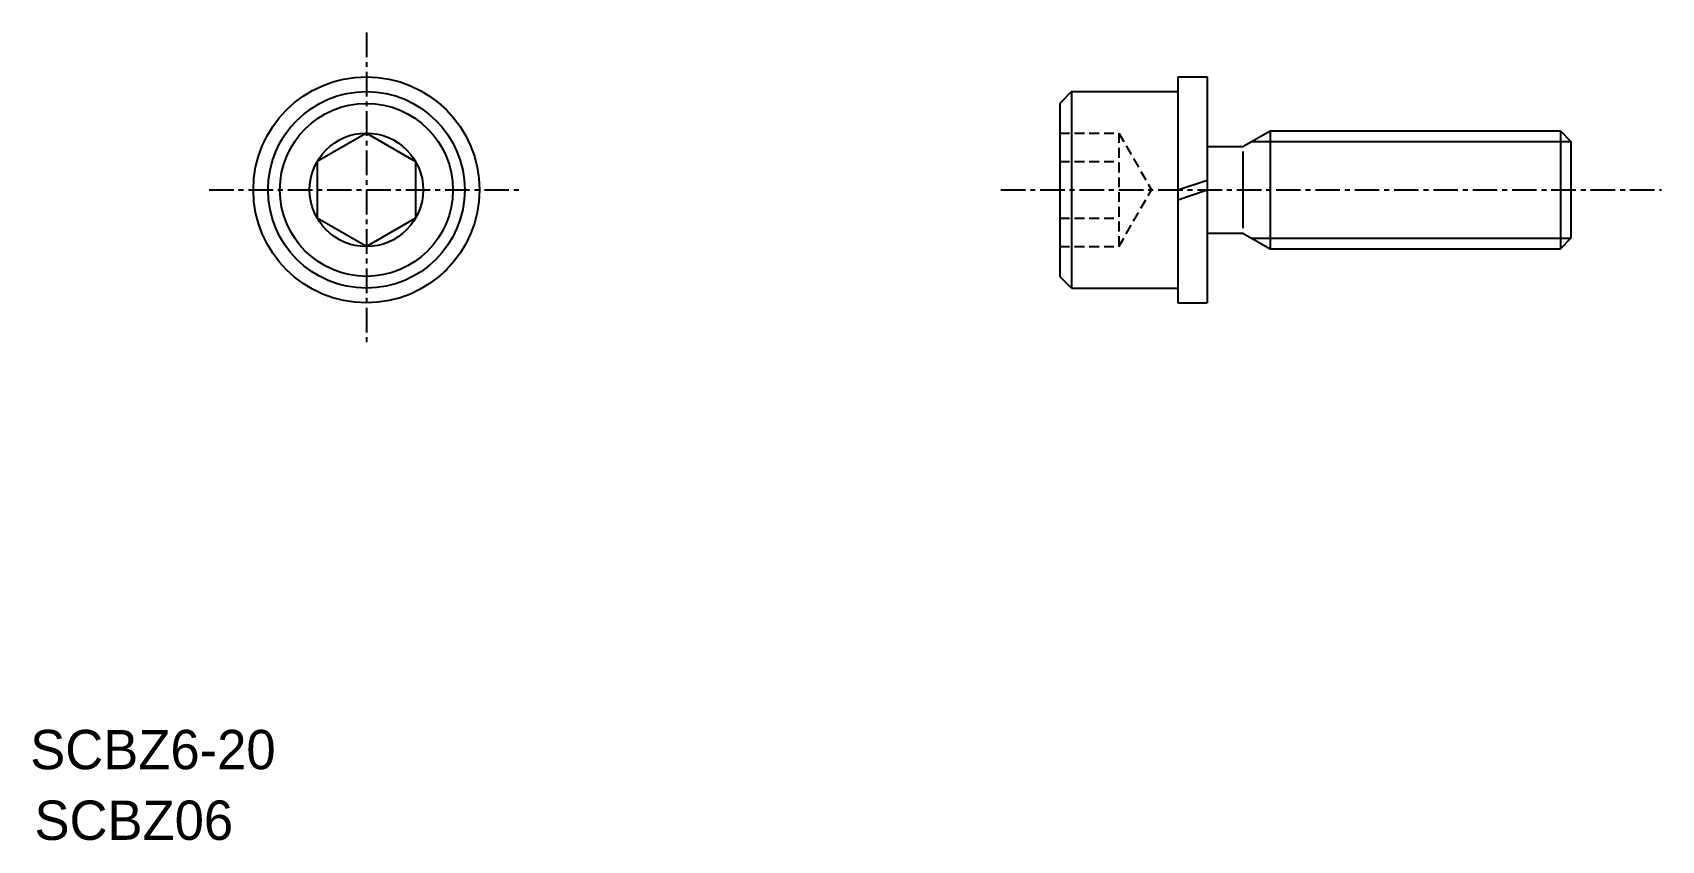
# Model space of a CAD drawing. Extents: x 10.4 to 93.3, y -0.4 to 40.6.
import ezdxf

# ---------------------------------------------------------------- set-up
doc = ezdxf.new("R2010")
doc.units = 0
doc.linetypes.add('CENTER', pattern=[2, 1.25, -0.25, 0.25, -0.25])
doc.linetypes.add('DASHED', pattern=[0.75, 0.5, -0.25])
doc.layers.get('0').update_dxf_attribs({"linetype": 'CONTINUOUS'})
doc.layers.add('CENTER', color=1, linetype='CENTER')

msp = doc.modelspace()

# ---------------------------------------------------------------- linework, layer by layer
at = {"color": 7, "linetype": 'CONTINUOUS'}
for p, q in [((68.653, 38.397), (68.653, 26.897)), ((68.653, 38.397), (70.153, 38.397)), ((70.153, 38.397), (70.153, 26.897)), ((63.253, 37.647), (62.653, 37.047)), ((63.253, 37.647), (63.253, 27.647)), ((63.253, 37.647), (68.653, 37.647)), ((64.603, 37.647), (64.603, 37.647)), ((65.953, 37.647), (65.954, 37.647)), ((62.653, 37.047), (62.653, 28.247)), ((71.968, 34.847), (73.353, 35.647)), ((73.353, 35.647), (88.112, 35.647)), ((73.353, 35.647), (73.353, 29.647)), ((88.112, 35.647), (88.112, 29.647)), ((88.112, 35.647), (88.653, 35.105)), ((27.382, 35.533), (24.882, 34.09)), ((27.382, 35.533), (29.882, 34.09)), ((70.153, 34.847), (71.968, 34.847)), ((88.653, 35.105), (88.653, 30.188)), ((24.882, 34.09), (24.882, 31.203)), ((29.882, 34.09), (29.882, 31.203)), ((71.968, 34.597), (71.968, 30.697)), ((68.653, 32.647), (70.153, 33.147)), ((68.653, 32.147), (70.153, 32.647)), ((27.382, 29.76), (24.882, 31.203)), ((29.882, 31.203), (27.382, 29.76)), ((70.153, 30.447), (71.968, 30.447)), ((71.968, 30.447), (73.353, 29.647)), ((88.112, 29.647), (88.653, 30.188)), ((73.353, 29.647), (88.112, 29.647)), ((63.253, 27.647), (62.653, 28.247)), ((63.253, 27.647), (68.653, 27.647)), ((68.653, 26.897), (70.153, 26.897))]:
    msp.add_line(p, q, dxfattribs=at)
at = {"color": 3, "linetype": 'DASHED'}
for p, q in [((62.653, 35.533), (65.653, 35.533)), ((65.653, 35.533), (65.653, 29.76)), ((65.653, 35.533), (67.32, 32.647)), ((62.653, 34.09), (65.653, 34.09)), ((65.653, 29.76), (67.32, 32.647)), ((62.653, 31.203), (65.653, 31.203)), ((62.653, 29.76), (65.653, 29.76))]:
    msp.add_line(p, q, dxfattribs=at)
at = {"color": 3, "linetype": 'CONTINUOUS'}
for p, q in [((72.416, 35.105), (88.653, 35.105)), ((72.416, 30.188), (88.653, 30.188))]:
    msp.add_line(p, q, dxfattribs=at)
at = {"color": 7, "linetype": 'CONTINUOUS'}
for radius in [5.75, 5, 4.4, 2.887]:
    msp.add_circle((27.382, 32.647), radius, dxfattribs=at)
at = {"layer": 'CENTER', "color": 1, "linetype": 'CENTER'}
for p, q in [((27.382, 40.647), (27.382, 24.647)), ((19.382, 32.647), (35.382, 32.647)), ((59.653, 32.647), (93.253, 32.647))]:
    msp.add_line(p, q, dxfattribs=at)

# ---------------------------------------------------------------- texts
at = {"color": 7, "linetype": 'CONTINUOUS'}
for s, p in [('SCBZ6-20', (10.28, 3.178)), ('SCBZ06', (10.497, -0.415))]:
    msp.add_text(s, height=2, dxfattribs=at).set_placement(p)

doc.saveas('drawing.dxf')
